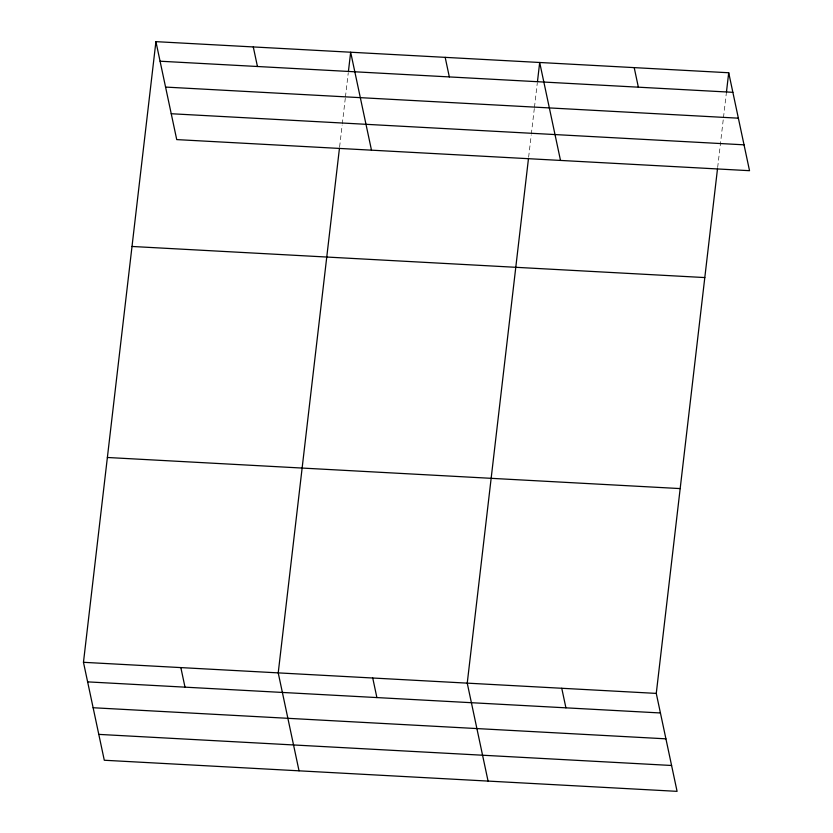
<?xml version="1.0" encoding="UTF-8"?>
<svg xmlns="http://www.w3.org/2000/svg" width="833" height="833" viewBox="0 0 833 833"><rect width="100%" height="100%" fill="white"/><g stroke="black" fill="none" stroke-linecap="round" stroke-linejoin="round"><path stroke-width="0.62" stroke-dasharray="4.17 3.12" d="M339.604 146.952L342.144 125.189M342.301 123.909L345.289 98.304M345.435 97.024L348.277 72.7M528.632 157.208L531.173 135.446M531.319 134.175L534.307 108.571M534.463 107.29L537.295 82.967M717.661 167.475L723.336 118.827M723.481 117.547L726.324 93.234"/><path stroke-width="1.25" d="M717.505 168.755L656.269 693.4L677.083 791.35L104.292 760.248L83.467 662.308L155.917 41.65L728.708 72.752L749.533 170.692L176.731 139.6L155.917 41.65M339.458 148.232L278.222 672.877L299.037 770.827M348.423 71.419L350.662 52.219L371.487 150.169M528.486 158.489L467.24 683.143L488.065 781.083M537.452 81.686L539.69 62.485L560.505 160.436M726.47 91.953L728.708 72.752M160.071 61.215L732.873 92.317M165.569 87.08L738.371 118.182M171.234 113.736L744.036 144.827M132.01 246.464L704.812 277.566M107.374 457.484L680.176 488.586M83.467 662.308L656.269 693.4M87.621 681.873L660.423 712.965M93.119 707.738L665.921 738.829M98.783 734.383L671.585 765.485M634.205 67.619L638.359 87.184M445.176 57.352L449.331 76.917M561.754 688.266L565.919 707.831M253.284 46.94L257.449 66.505M372.736 678.01L376.891 697.575M180.844 667.587L184.999 687.152"/></g></svg>
